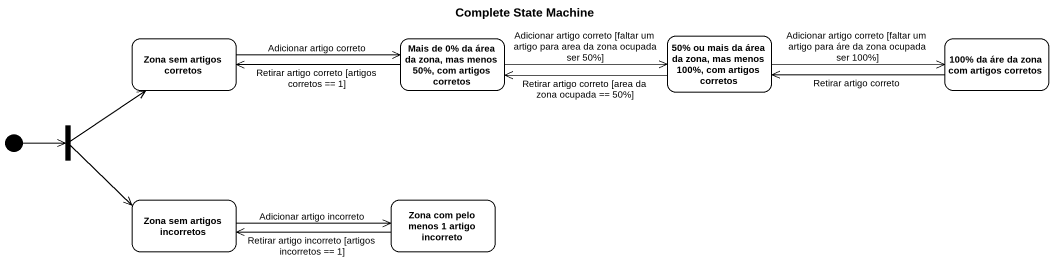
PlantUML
@startuml
title Complete State Machine
hide empty description
state "Zona sem artigos corretos" as Zona_sem_artigos_corretos
state "Mais de 0% da área da zona, mas menos 50%, com artigos corretos" as Mais_de_0_da_área_da_zona
state "50% ou mais da área da zona, mas menos 100%, com artigos corretos" as s50_ou_mais_da_área_da_zona
state "100% da áre da zona com artigos corretos" as s100_da_áre_da_zona_com
state fork1 <<fork>>
state "Zona sem artigos incorretos" as Zona_sem_artigos_incorretos
state "Zona com pelo menos 1 artigo incorreto" as Zona_com_pelo_menos_1
[*] -right-> fork1
Zona_sem_artigos_corretos -right-> Mais_de_0_da_área_da_zona : Adicionar artigo correto
Mais_de_0_da_área_da_zona -left-> Zona_sem_artigos_corretos : Retirar artigo correto [artigos corretos == 1]
Mais_de_0_da_área_da_zona -right-> s50_ou_mais_da_área_da_zona : Adicionar artigo correto [faltar um artigo para area da zona ocupada ser 50%]
s50_ou_mais_da_área_da_zona -left-> Mais_de_0_da_área_da_zona : Retirar artigo correto [area da zona ocupada == 50%]
s50_ou_mais_da_área_da_zona -right-> s100_da_áre_da_zona_com : Adicionar artigo correto [faltar um artigo para áre da zona ocupada ser 100%]
s100_da_áre_da_zona_com -left-> s50_ou_mais_da_área_da_zona : Retirar artigo correto
fork1 -up-> Zona_sem_artigos_corretos
fork1 --> Zona_sem_artigos_incorretos
Zona_sem_artigos_incorretos -right-> Zona_com_pelo_menos_1 : Adicionar artigo incorreto
Zona_com_pelo_menos_1 -left-> Zona_sem_artigos_incorretos : Retirar artigo incorreto [artigos incorretos == 1]
@enduml
